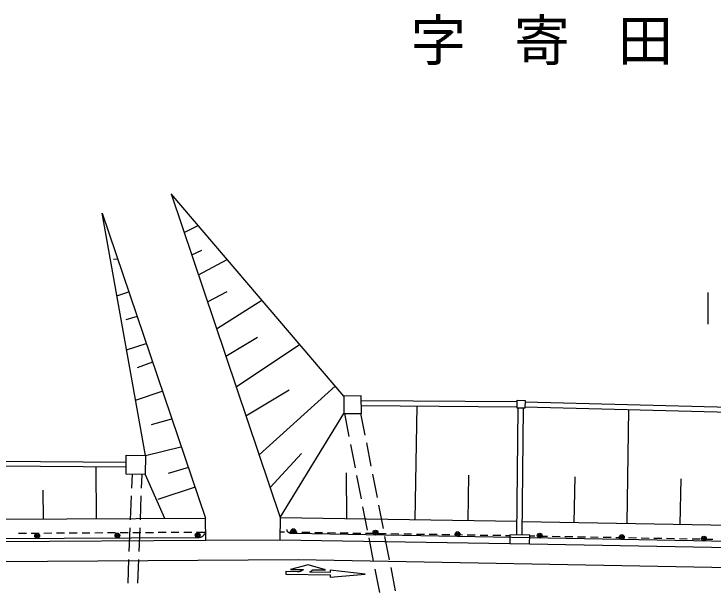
# Model space of a CAD drawing. Units: millimetres at full size, sheet at 1:1000; details may follow other scales. Extents: x 40000 to 680000, y 20000 to 380000.
# Drawn here: x 240048 to 284026, y 282310 to 318653 of the extents above; entities that cross this region are included whole.
import ezdxf

# ---------------------------------------------------------------- set-up
doc = ezdxf.new("R2010")
doc.units = ezdxf.units.MM
doc.header["$LTSCALE"] = 1000
doc.layers.add('M-BGD', color=7, linetype='Continuous', lineweight=25)
doc.layers.add('M-STR-STRC', color=7, linetype='Continuous', lineweight=25)
doc.layers.add('M-BMK-HTXT', color=7, linetype='Continuous')
doc.styles.add('ＭＳ ゴシック', font='')
doc.styles.get('ＭＳ ゴシック').set_extended_font_data('MS Gothic')

msp = doc.modelspace()

# ---------------------------------------------------------------- linework, layer by layer
at = {"layer": 'M-BGD'}
for p, q in [((249940, 307318), (256797, 286937)), ((260789, 294586), (249940, 307318)), ((245595, 306114), (252104, 286906)), ((248312, 290856), (245595, 306114)), ((250758, 304886), (251635, 305329)), ((251229, 303484), (251870, 303788)), ((246569, 303218), (246307, 303191)), ((251655, 302220), (253457, 303191)), ((246524, 300897), (247266, 301147)), ((252228, 300517), (253452, 301180)), ((283703, 301120), (283703, 299120)), ((252796, 298829), (255633, 300637)), ((247788, 299597), (247077, 299385)), ((253379, 297095), (255371, 298294)), ((247130, 297493), (248357, 297906)), ((254029, 295165), (258012, 297845)), ((248752, 296730), (247805, 296362)), ((260259, 295208), (255469, 290884)), ((247693, 294328), (249371, 294892)), ((254639, 293351), (257361, 294990)), ((261896, 294594), (260789, 294586)), ((260789, 294586), (260797, 293482)), ((261903, 293489), (261896, 294594)), ((261897, 294317), (271702, 294239)), ((271694, 293828), (271704, 294328)), ((271704, 294328), (272204, 294319)), ((272204, 294319), (272194, 293819)), ((272202, 294233), (291569, 293720)), ((261900, 293997), (271696, 293919)), ((265279, 286804), (265420, 293969)), ((271690, 285844), (271773, 293827)), ((272194, 293819), (271694, 293828)), ((272010, 285838), (272093, 293821)), ((272196, 293913), (291563, 293400)), ((256797, 286937), (260797, 293482)), ((260797, 293482), (261903, 293489)), ((260841, 293482), (261123, 292033)), ((261858, 293489), (262123, 292132)), ((278620, 286575), (278734, 293740)), ((249965, 293124), (248676, 292773)), ((262218, 291641), (262505, 290169)), ((248312, 290856), (250547, 291394)), ((261219, 291542), (261506, 290070)), ((247104, 289664), (247112, 290864)), ((247112, 290864), (248312, 290856)), ((248312, 290856), (248304, 289656)), ((256161, 288826), (258129, 290974)), ((247107, 290114), (209211, 290368)), ((247109, 290414), (209862, 290663)), ((245236, 286864), (245212, 290127)), ((251025, 290091), (249756, 289705)), ((248304, 289656), (247104, 289664)), ((247475, 289662), (247441, 288797)), ((248090, 289657), (248056, 288799)), ((248304, 289656), (249520, 286890)), ((260995, 286871), (260974, 289751)), ((261602, 289579), (261889, 288107)), ((262601, 289678), (262888, 288206)), ((268621, 286751), (268669, 289616)), ((275282, 286635), (275345, 289493)), ((281953, 286515), (282012, 289370)), ((241908, 286844), (241894, 288673)), ((251441, 288862), (249096, 288070)), ((247421, 288297), (247361, 286798)), ((248036, 288299), (247977, 286800)), ((262984, 287715), (263271, 286243)), ((261984, 287616), (262271, 286144)), ((201851, 286602), (252104, 286906)), ((252112, 285506), (252104, 286906)), ((256797, 286937), (256775, 285537)), ((256797, 286937), (271699, 286703)), ((247342, 286299), (247282, 284800)), ((247957, 286301), (247898, 284802)), ((272019, 286693), (291505, 286343)), ((240828, 285937), (240328, 285934)), ((241628, 285942), (241128, 285939)), ((242428, 285947), (241928, 285944)), ((243228, 285952), (242728, 285949)), ((244028, 285957), (243528, 285954)), ((244828, 285962), (244328, 285959)), ((245628, 285966), (245128, 285963)), ((246428, 285971), (245928, 285968)), ((247228, 285976), (246728, 285973)), ((248028, 285981), (247528, 285978)), ((248828, 285986), (248328, 285983)), ((249628, 285991), (249128, 285988)), ((250428, 285995), (249928, 285992)), ((251228, 286000), (250728, 285997)), ((252109, 286006), (251528, 286002)), ((256783, 286037), (257067, 286033)), ((257367, 286028), (257867, 286020)), ((258167, 286015), (258667, 286008)), ((258967, 286003), (259467, 285995)), ((259767, 285990), (260267, 285982)), ((260567, 285978), (261067, 285970)), ((261367, 285965), (261867, 285957)), ((262167, 285952), (262667, 285945)), ((262966, 285940), (263466, 285932)), ((263766, 285927), (264266, 285919)), ((264566, 285915), (265066, 285907)), ((265366, 285902), (265866, 285894)), ((266166, 285890), (266666, 285882)), ((266966, 285877), (267466, 285869)), ((267766, 285864), (268266, 285857)), ((201844, 285202), (252112, 285506)), ((252112, 285506), (256775, 285537)), ((256775, 285537), (271242, 285310)), ((262367, 285653), (262654, 284181)), ((263366, 285752), (263653, 284280)), ((268566, 285852), (269066, 285844)), ((269366, 285839), (269866, 285831)), ((270166, 285827), (270666, 285819)), ((270965, 285814), (271250, 285810)), ((271253, 285853), (271242, 285310)), ((272495, 285828), (271253, 285853)), ((272484, 285285), (272495, 285828)), ((272490, 285785), (272809, 285779)), ((273109, 285773), (273609, 285764)), ((273909, 285759), (274409, 285750)), ((274709, 285745), (275209, 285736)), ((275509, 285730), (276009, 285721)), ((276309, 285716), (276809, 285707)), ((277109, 285702), (277609, 285693)), ((277909, 285687), (278408, 285678)), ((278708, 285673), (279208, 285664)), ((279508, 285658), (280008, 285649)), ((280308, 285644), (280808, 285635)), ((281108, 285630), (281608, 285621)), ((281908, 285615), (282408, 285606)), ((282708, 285601), (283208, 285592)), ((283508, 285587), (284008, 285578)), ((271242, 285310), (272484, 285285)), ((272484, 285285), (291017, 284952)), ((247262, 284300), (247203, 282802)), ((247878, 284302), (247819, 282804)), ((262750, 283690), (263037, 282218)), ((263749, 283789), (264036, 282317))]:
    msp.add_line(p, q, dxfattribs=at)
at = {"layer": 'M-STR-STRC'}
for p, q in [((252003, 285897), (251983, 285837)), ((252003, 285937), (252003, 285897)), ((257227, 286159), (257227, 286189)), ((257236, 286109), (257227, 286159)), ((257265, 286048), (257236, 286109)), ((257294, 286008), (257265, 286048)), ((257333, 285977), (257294, 286008)), ((257393, 285946), (257333, 285977)), ((257443, 285935), (257393, 285946)), ((257523, 285933), (257443, 285935)), ((257623, 285932), (257523, 285933)), ((324773, 284709), (257623, 285932)), ((203666, 285455), (251604, 285685)), ((251604, 285685), (251704, 285686)), ((251784, 285686), (251704, 285686)), ((251854, 285707), (251784, 285686)), ((251903, 285737), (251854, 285707)), ((251953, 285787), (251903, 285737)), ((251983, 285837), (251953, 285787)), ((257922, 284270), (200287, 283926)), ((296428, 283571), (257922, 284270)), ((258555, 283957), (257450, 283677)), ((257450, 283677), (258249, 283663)), ((258249, 283663), (258245, 283658)), ((259649, 283637), (258555, 283957)), ((257147, 283533), (257144, 283383)), ((257144, 283383), (259944, 283331)), ((257890, 283519), (257147, 283533)), ((257896, 283519), (257890, 283519)), ((257902, 283519), (257896, 283519)), ((257909, 283519), (257902, 283519)), ((257915, 283519), (257909, 283519)), ((257921, 283520), (257915, 283519)), ((257928, 283520), (257921, 283520)), ((257934, 283520), (257928, 283520)), ((257940, 283521), (257934, 283520)), ((257946, 283521), (257940, 283521)), ((257953, 283522), (257946, 283521)), ((257959, 283523), (257953, 283522)), ((257965, 283524), (257959, 283523)), ((257971, 283524), (257965, 283524)), ((257978, 283525), (257971, 283524)), ((257984, 283526), (257978, 283525)), ((257990, 283528), (257984, 283526)), ((257996, 283529), (257990, 283528)), ((258003, 283530), (257996, 283529)), ((258009, 283531), (258003, 283530)), ((258015, 283533), (258009, 283531)), ((258021, 283534), (258015, 283533)), ((258027, 283536), (258021, 283534)), ((258033, 283538), (258027, 283536)), ((258039, 283539), (258033, 283538)), ((258045, 283541), (258039, 283539)), ((258051, 283543), (258045, 283541)), ((258057, 283545), (258051, 283543)), ((258063, 283547), (258057, 283545)), ((258069, 283549), (258063, 283547)), ((258075, 283551), (258069, 283549)), ((258081, 283554), (258075, 283551)), ((258087, 283556), (258081, 283554)), ((258093, 283558), (258087, 283556)), ((258099, 283561), (258093, 283558)), ((258104, 283563), (258099, 283561)), ((258110, 283566), (258104, 283563)), ((258116, 283569), (258110, 283566)), ((258121, 283571), (258116, 283569)), ((258127, 283574), (258121, 283571)), ((258133, 283577), (258127, 283574)), ((258138, 283580), (258133, 283577)), ((258144, 283583), (258138, 283580)), ((258149, 283586), (258144, 283583)), ((258155, 283590), (258149, 283586)), ((258160, 283593), (258155, 283590)), ((258165, 283596), (258160, 283593)), ((258171, 283600), (258165, 283596)), ((258176, 283603), (258171, 283600)), ((258181, 283607), (258176, 283603)), ((258186, 283610), (258181, 283607)), ((258192, 283614), (258186, 283610)), ((258197, 283618), (258192, 283614)), ((258202, 283621), (258197, 283618)), ((258207, 283625), (258202, 283621)), ((258212, 283629), (258207, 283625)), ((258217, 283633), (258212, 283629)), ((258221, 283637), (258217, 283633)), ((258226, 283641), (258221, 283637)), ((258231, 283645), (258226, 283641)), ((258236, 283650), (258231, 283645)), ((258240, 283654), (258236, 283650)), ((258245, 283658), (258240, 283654)), ((258659, 283505), (258663, 283507)), ((259946, 283481), (258659, 283505)), ((258663, 283507), (258666, 283509)), ((258666, 283509), (258669, 283511)), ((258669, 283511), (258672, 283513)), ((258672, 283513), (258676, 283515)), ((258676, 283515), (258679, 283517)), ((258679, 283517), (258682, 283519)), ((258682, 283519), (258685, 283521)), ((258685, 283521), (258688, 283523)), ((258688, 283523), (258692, 283525)), ((258692, 283525), (258695, 283527)), ((258695, 283527), (258698, 283529)), ((258698, 283529), (258701, 283531)), ((258701, 283531), (258704, 283534)), ((258704, 283534), (258708, 283536)), ((258708, 283536), (258711, 283538)), ((258711, 283538), (258714, 283540)), ((258714, 283540), (258717, 283542)), ((258717, 283542), (258720, 283544)), ((258720, 283544), (258723, 283547)), ((258723, 283547), (258726, 283549)), ((258726, 283549), (258730, 283551)), ((258730, 283551), (258733, 283553)), ((258733, 283553), (258736, 283555)), ((258736, 283555), (258739, 283558)), ((258739, 283558), (258742, 283560)), ((258742, 283560), (258745, 283562)), ((258745, 283562), (258748, 283565)), ((258748, 283565), (258751, 283567)), ((258751, 283567), (258754, 283569)), ((258754, 283569), (258757, 283571)), ((258757, 283571), (258760, 283574)), ((258760, 283574), (258763, 283576)), ((258763, 283576), (258766, 283578)), ((258766, 283578), (258769, 283581)), ((258769, 283581), (258772, 283583)), ((258772, 283583), (258775, 283586)), ((258775, 283586), (258778, 283588)), ((258778, 283588), (258781, 283590)), ((258781, 283590), (258784, 283593)), ((258784, 283593), (258787, 283595)), ((258787, 283595), (258790, 283598)), ((258790, 283598), (258793, 283600)), ((258793, 283600), (258796, 283603)), ((258796, 283603), (258799, 283605)), ((258799, 283605), (258802, 283608)), ((258802, 283608), (258804, 283610)), ((258804, 283610), (258807, 283613)), ((258807, 283613), (258810, 283615)), ((258810, 283615), (258813, 283618)), ((258813, 283618), (258816, 283620)), ((258816, 283620), (258819, 283623)), ((258819, 283623), (258822, 283625)), ((258822, 283625), (258824, 283628)), ((258824, 283628), (258827, 283630)), ((258827, 283630), (258830, 283633)), ((258830, 283633), (258833, 283636)), ((258833, 283636), (258836, 283638)), ((258836, 283638), (258838, 283641)), ((258838, 283641), (258841, 283644)), ((258841, 283644), (258844, 283646)), ((258844, 283646), (258847, 283649)), ((258847, 283649), (258849, 283652)), ((258849, 283652), (259649, 283637)), ((259941, 283181), (262145, 283366)), ((259944, 283331), (259941, 283181)), ((259949, 283631), (259946, 283481)), ((262145, 283366), (259949, 283631))]:
    msp.add_line(p, q, dxfattribs=at)
for centre, radius in [((241505, 285787), 150), ((241505, 285787), 90), ((246554, 285811), 150), ((246554, 285811), 90), ((251603, 285835), 150), ((251603, 285835), 90), ((251603, 285835), 30), ((257625, 286082), 150), ((257625, 286082), 90), ((257625, 286082), 30), ((262791, 285988), 150), ((262791, 285988), 90), ((262791, 285988), 30), ((267956, 285894), 150), ((267956, 285894), 90), ((267956, 285894), 30), ((273122, 285800), 150), ((273122, 285800), 90), ((241505, 285787), 30), ((246554, 285811), 30), ((273122, 285800), 30), ((278287, 285705), 150), ((278287, 285705), 90), ((278287, 285705), 30), ((283452, 285611), 150), ((283452, 285611), 90), ((283452, 285611), 30)]:
    msp.add_circle(centre, radius, dxfattribs=at)

# ---------------------------------------------------------------- texts
at = {"layer": 'M-BMK-HTXT', "insert": (274761, 316849), "char_height": 2566, "attachment_point": 5, "style": 'ＭＳ ゴシック'}
msp.add_mtext('\\T1.86;字寄田', dxfattribs=at)

doc.saveas('drawing.dxf')
